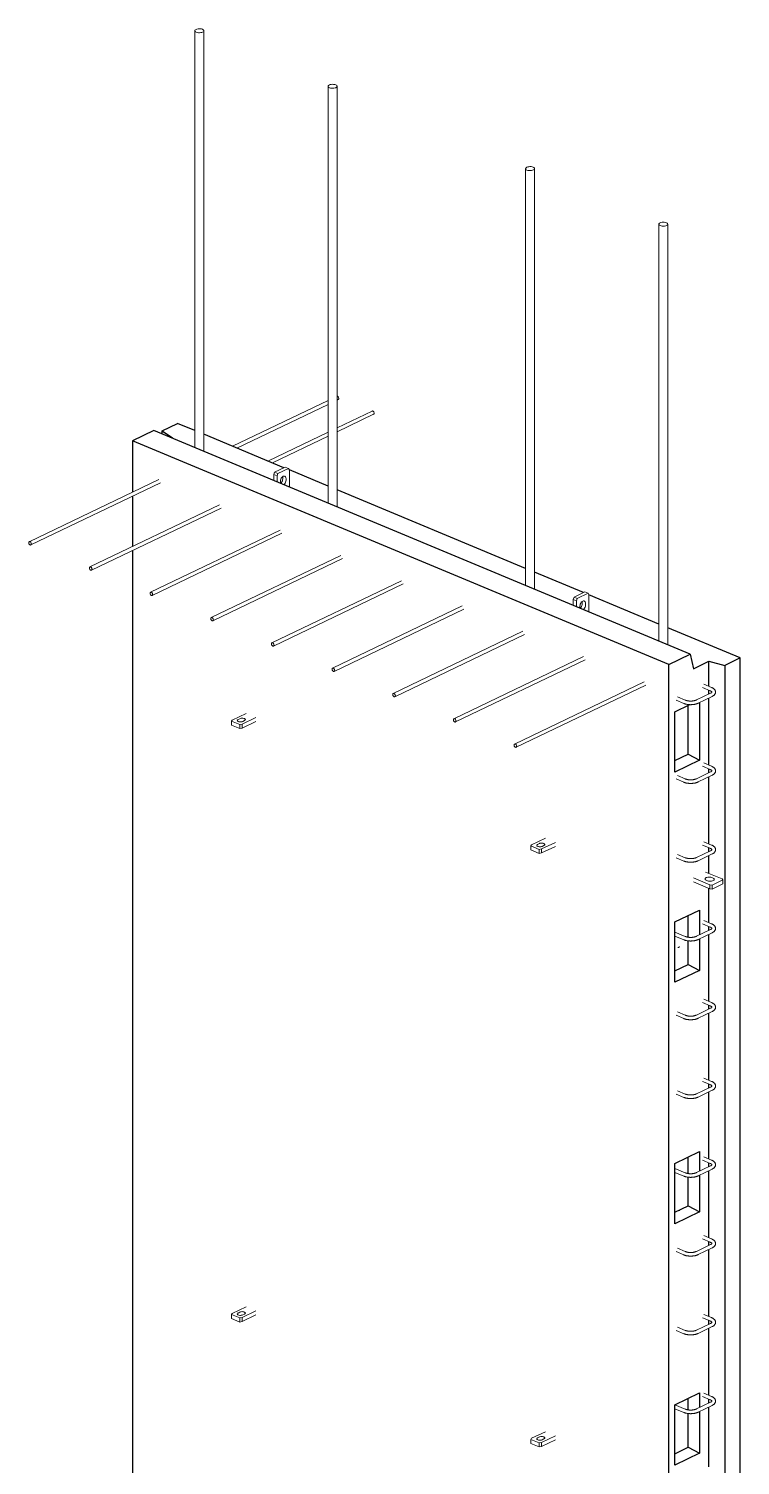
# Model space of a CAD drawing. Header units: millimetres. Extents: x 1421 to 26924, y -2138 to 20093.
# Drawn here: x 20681 to 22263, y 6093 to 9287 of the extents above; entities that cross this region are included whole.
import ezdxf

# ---------------------------------------------------------------- set-up
doc = ezdxf.new("R2010")
doc.units = ezdxf.units.MM
for name, color, linetype, lineweight in [('A-GENM', 13, 'Continuous', 18), ('A-WALL', 113, 'Continuous', 25), ('S-RBAR', 171, 'Continuous', 18)]:
    doc.layers.add(name, color=color, linetype=linetype, lineweight=lineweight)

# ---------------------------------------------------------------- blocks, each defined once
blk = doc.blocks.new('Rebar Bar - Part 1814174108-431004-3D Ortho')
at = {"layer": 'S-RBAR'}
for p, q in [((15039.1, 8975.8), (15039.1, 8049.4)), ((15059.1, 8041.1), (15059.1, 8975.8))]:
    blk.add_line(p, q, dxfattribs=at)
for points in [[(15041.8, 8978.9, 0), (15040.3, 8977.9, 0), (15039.4, 8976.9, 0), (15039.1, 8975.7, 0), (15039.5, 8974.5, 0), (15040.6, 8973.5, 0), (15042.3, 8972.6, 0), (15044.4, 8971.9, 0), (15046.9, 8971.5, 0), (15049.5, 8971.4, 0), (15052, 8971.6, 0), (15054.4, 8972.1, 0), (15056.4, 8972.8, 0)], [(15056.4, 8972.8, 0), (15057.9, 8973.7, 0), (15058.9, 8974.8, 0), (15059.1, 8976, 0), (15058.7, 8977.2, 0), (15057.6, 8978.2, 0), (15055.9, 8979.1, 0), (15053.8, 8979.8, 0), (15051.4, 8980.2, 0), (15048.8, 8980.3, 0), (15046.2, 8980.1, 0), (15043.8, 8979.6, 0), (15041.8, 8978.9, 0)]]:
    blk.add_polyline3d(points, dxfattribs=at)
blk = doc.blocks.new('Rebar Bar - Part 3166313199-431004-3D Ortho')
at = {"layer": 'S-RBAR'}
for p, q in [((15452.8, 7822.5), (15435.4, 7829.7)), ((15432.3, 7822.3), (15449.7, 7815.1))]:
    blk.add_line(p, q, dxfattribs=at)
blk = doc.blocks.new('Rebar Bar - Part 2227165887-431004-3D Ortho')
at = {"layer": 'S-RBAR'}
for points in [[(15453.6, 7812.2, 0), (15453.6, 7812.2, 0), (15453.6, 7812.2, 0), (15453.6, 7812.3, 0), (15453.6, 7812.3, 0), (15453.5, 7812.4, 0), (15453.5, 7812.4, 0), (15453.4, 7812.6, 0), (15453.3, 7812.7, 0), (15453.2, 7812.8, 0), (15453.1, 7813, 0), (15452.9, 7813.2, 0), (15452.7, 7813.4, 0), (15452.4, 7813.6, 0), (15452.1, 7813.8, 0), (15451.8, 7814, 0), (15451.5, 7814.2, 0), (15451.1, 7814.4, 0), (15450.7, 7814.6, 0), (15450.3, 7814.8, 0), (15449.8, 7815, 0), (15449.7, 7815.1, 0)], [(15450.5, 7809.7, 0), (15450.9, 7809.9, 0), (15451.3, 7810.1, 0), (15451.7, 7810.4, 0), (15452, 7810.6, 0), (15452.3, 7810.8, 0), (15452.5, 7811, 0), (15452.8, 7811.2, 0), (15453, 7811.3, 0), (15453.1, 7811.5, 0), (15453.3, 7811.7, 0), (15453.4, 7811.8, 0), (15453.5, 7811.9, 0), (15453.5, 7812, 0), (15453.5, 7812.1, 0), (15453.6, 7812.2, 0), (15453.6, 7812.2, 0), (15453.6, 7812.2, 0), (15453.6, 7812.2, 0)], [(15453.9, 7802.5, 0), (15454.6, 7802.8, 0), (15455.2, 7803.2, 0), (15455.8, 7803.5, 0), (15456.4, 7803.9, 0), (15457, 7804.3, 0), (15457.5, 7804.7, 0), (15458.1, 7805.2, 0), (15458.6, 7805.6, 0), (15459, 7806.1, 0), (15459.5, 7806.6, 0), (15459.9, 7807.2, 0), (15460.3, 7807.7, 0), (15460.6, 7808.3, 0), (15460.9, 7808.9, 0), (15461.1, 7809.6, 0), (15461.3, 7810.3, 0), (15461.5, 7811, 0), (15461.6, 7811.7, 0), (15461.6, 7812.4, 0), (15461.5, 7813.1, 0), (15461.4, 7813.8, 0), (15461.3, 7814.5, 0), (15461, 7815.2, 0), (15460.8, 7815.8, 0), (15460.4, 7816.4, 0), (15460.1, 7817, 0), (15459.7, 7817.5, 0), (15459.3, 7818.1, 0), (15458.8, 7818.6, 0), (15458.3, 7819, 0), (15457.8, 7819.5, 0), (15457.3, 7819.9, 0), (15456.7, 7820.3, 0), (15456.1, 7820.7, 0), (15455.5, 7821.1, 0), (15454.9, 7821.4, 0), (15454.3, 7821.8, 0), (15453.6, 7822.1, 0), (15452.9, 7822.4, 0), (15452.8, 7822.5, 0)]]:
    blk.add_polyline3d(points, dxfattribs=at)
blk = doc.blocks.new('Rebar Bar - Part 981547073-431004-3D Ortho')
at = {"layer": 'S-RBAR'}
for p, q in [((15450.5, 7809.7), (15419.1, 7794.7)), ((15422.6, 7787.5), (15453.9, 7802.5))]:
    blk.add_line(p, q, dxfattribs=at)
blk = doc.blocks.new('Rebar Bar - Part 2227165887-V4-3D Ortho')
at = {"layer": 'S-RBAR'}
for points in [[(15419.1, 7794.7, 0), (15418.7, 7794.5, 0), (15418.2, 7794.3, 0), (15417.7, 7794.1, 0), (15417.2, 7793.9, 0), (15416.6, 7793.7, 0), (15416.1, 7793.5, 0), (15415.5, 7793.4, 0), (15414.9, 7793.2, 0), (15414.2, 7793.1, 0), (15413.6, 7792.9, 0), (15412.9, 7792.8, 0), (15412.3, 7792.7, 0), (15411.6, 7792.6, 0), (15410.9, 7792.5, 0), (15410.2, 7792.4, 0), (15409.5, 7792.3, 0), (15408.8, 7792.3, 0), (15408.1, 7792.3, 0), (15407.3, 7792.2, 0), (15406.6, 7792.2, 0), (15405.9, 7792.2, 0), (15405.1, 7792.2, 0), (15404.4, 7792.3, 0), (15403.7, 7792.3, 0), (15403, 7792.3, 0), (15402.3, 7792.4, 0), (15401.6, 7792.5, 0), (15400.9, 7792.6, 0), (15400.2, 7792.7, 0), (15399.5, 7792.8, 0), (15398.9, 7792.9, 0), (15398.2, 7793, 0), (15397.6, 7793.2, 0), (15397, 7793.4, 0), (15396.4, 7793.5, 0), (15395.8, 7793.7, 0), (15395.3, 7793.9, 0), (15394.8, 7794.1, 0), (15394.3, 7794.3, 0), (15394.1, 7794.3, 0)], [(15422.6, 7787.5, 0), (15421.9, 7787.1, 0), (15421.2, 7786.9, 0), (15420.5, 7786.6, 0), (15419.8, 7786.3, 0), (15419.1, 7786.1, 0), (15418.3, 7785.8, 0), (15417.6, 7785.6, 0), (15416.8, 7785.4, 0), (15416, 7785.2, 0), (15415.2, 7785.1, 0), (15414.4, 7784.9, 0), (15413.5, 7784.8, 0), (15412.7, 7784.7, 0), (15411.9, 7784.5, 0), (15411, 7784.5, 0), (15410.1, 7784.4, 0), (15409.3, 7784.3, 0), (15408.4, 7784.3, 0), (15407.5, 7784.2, 0), (15406.7, 7784.2, 0), (15405.8, 7784.2, 0), (15404.9, 7784.2, 0), (15404.1, 7784.3, 0), (15403.2, 7784.3, 0), (15402.3, 7784.4, 0), (15401.5, 7784.5, 0), (15400.6, 7784.5, 0), (15399.8, 7784.7, 0), (15398.9, 7784.8, 0), (15398.1, 7784.9, 0), (15397.3, 7785.1, 0), (15396.5, 7785.2, 0), (15395.7, 7785.4, 0), (15394.9, 7785.6, 0), (15394.1, 7785.8, 0), (15393.4, 7786.1, 0), (15392.7, 7786.3, 0), (15391.9, 7786.6, 0), (15391.2, 7786.8, 0), (15391, 7786.9, 0)]]:
    blk.add_polyline3d(points, dxfattribs=at)
blk = doc.blocks.new('Rebar Bar - Part 3131074535-431004-3D Ortho')
at = {"layer": 'S-RBAR'}
for p, q in [((15373.7, 7794.2), (15391, 7786.9)), ((15394.1, 7794.3), (15376.7, 7801.6))]:
    blk.add_line(p, q, dxfattribs=at)
blk = doc.blocks.new('Rebar Bar - Part 3131074535-V5-3D Ortho')
at = {"layer": 'S-RBAR'}
for p, q in [((15394.1, 7269), (15371.3, 7278.5)), ((15371.3, 7269.8), (15391, 7261.6))]:
    blk.add_line(p, q, dxfattribs=at)
blk = doc.blocks.new('Rebar Bar - Part 3166313199-V6-3D Ortho')
at = {"layer": 'S-RBAR'}
for p, q in [((15432.3, 6596.5), (15449.7, 6589.2)), ((15452.8, 6596.6), (15435.2, 6604))]:
    blk.add_line(p, q, dxfattribs=at)
blk = doc.blocks.new('RR spread anchor face based - RR-SA-3_0-200-1726827-3D Ortho')
at = {"layer": 'A-GENM'}
for p, q in [((14481.2, 8301.1), (14505, 8312.5)), ((14512.3, 8309.5), (14488.5, 8298)), ((14505, 8312.5), (14512.3, 8309.5)), ((14514, 8305.8), (14512.3, 8309.5)), ((14514, 8268.3), (14514, 8305.8)), ((14479.5, 8295.8), (14481.2, 8301.1)), ((14479.5, 8282.7), (14479.5, 8295.8)), ((14486.8, 8292.7), (14479.5, 8295.8)), ((14481.2, 8301.1), (14488.5, 8298)), ((14488.5, 8298), (14486.8, 8292.7)), ((14486.8, 8292.7), (14486.8, 8279.6)), ((14494.3, 8277.3), (14494.3, 8280.8)), ((14494.3, 8276.4), (14494.3, 8277.3)), ((14499.2, 8289.8), (14499.2, 8291)), ((14499.2, 8286.2), (14499.2, 8289.8)), ((14506.6, 8286.7), (14506.6, 8283.2))]:
    blk.add_line(p, q, dxfattribs=at)
for points in [[(14494.3, 8280.8, 0), (14494.5, 8283, 0), (14495.1, 8285.3, 0), (14496.1, 8287.4, 0), (14497.3, 8289.3, 0), (14498.8, 8290.8, 0), (14500.4, 8291.8, 0), (14502, 8292.3, 0), (14503.5, 8292.2, 0)], [(14494.8, 8276.3, 0), (14496.2, 8277.8, 0), (14497.4, 8279.7, 0), (14498.4, 8281.8, 0), (14499, 8284, 0), (14499.2, 8286.2, 0)], [(14506.6, 8283.2, 0), (14506.3, 8281, 0), (14505.7, 8278.7, 0), (14504.8, 8276.6, 0), (14503.5, 8274.7, 0), (14502.1, 8273.3, 0)], [(14503.9, 8292.1, 0), (14504.8, 8291.6, 0), (14505.7, 8290.4, 0), (14506.3, 8288.7, 0), (14506.6, 8286.7, 0)]]:
    blk.add_polyline3d(points, dxfattribs=at)
blk = doc.blocks.new('RR spread anchor face based - RR-SA-3_0-200-V10-3D Ortho')
at = {"layer": 'A-GENM'}
for p, q in [((15145.2, 8018.3), (15146.9, 8023.5)), ((15145.2, 8005.2), (15145.2, 8018.3)), ((15152.5, 8015.2), (15145.2, 8018.3)), ((15146.9, 8023.5), (15170.8, 8035)), ((15146.9, 8023.5), (15154.2, 8020.5)), ((15154.2, 8020.5), (15152.5, 8015.2)), ((15178.1, 8032), (15154.2, 8020.5)), ((15170.8, 8035), (15178.1, 8032)), ((15179.8, 8028.3), (15178.1, 8032)), ((15179.8, 7990.8), (15179.8, 8028.3)), ((15152.5, 8015.2), (15152.5, 8002.3)), ((15160, 7999.8), (15160, 8003.3)), ((15160.1, 7998.9), (15160, 7999.8)), ((15165, 8012.3), (15164.9, 8013.5)), ((15165, 8008.7), (15165, 8012.3)), ((15172.3, 8009.2), (15172.3, 8005.6))]:
    blk.add_line(p, q, dxfattribs=at)
for points in [[(15160, 8003.3, 0), (15160.2, 8005.5, 0), (15160.8, 8007.8, 0), (15161.8, 8009.9, 0), (15163.1, 8011.8, 0), (15164.6, 8013.3, 0), (15166.2, 8014.3, 0), (15167.8, 8014.8, 0), (15169.2, 8014.7, 0)], [(15160.5, 7998.8, 0), (15161.9, 8000.3, 0), (15163.2, 8002.1, 0), (15164.2, 8004.3, 0), (15164.8, 8006.5, 0), (15165, 8008.7, 0)], [(15172.3, 8005.6, 0), (15172.1, 8003.5, 0), (15171.5, 8001.2, 0), (15170.5, 7999.1, 0), (15169.2, 7997.2, 0), (15167.8, 7995.7, 0)], [(15169.6, 8014.6, 0), (15170.5, 8014.1, 0), (15171.5, 8012.9, 0), (15172.1, 8011.2, 0), (15172.3, 8009.2, 0)]]:
    blk.add_polyline3d(points, dxfattribs=at)
blk = doc.blocks.new('RR spread anchor face based - RR-SA-2_5-150-1726819-3D Ortho')
at = {"layer": 'A-GENM'}
for p, q in [((14417.6, 7764.8), (14386.9, 7750.1)), ((14386.9, 7750.1), (14385.4, 7747.7)), ((14385.4, 7747.7), (14403.6, 7740.1)), ((14385.4, 7747.7), (14385.4, 7738.8)), ((14403.6, 7731.1), (14385.4, 7738.8)), ((14399.9, 7751.1), (14404, 7753.1)), ((14403.6, 7740.1), (14408.9, 7741)), ((14403.6, 7740.1), (14403.6, 7731.1)), ((14408.9, 7732), (14403.6, 7731.1)), ((14408.9, 7741), (14439.6, 7755.7)), ((14439.6, 7746.7), (14408.9, 7732)), ((14408.9, 7741), (14408.9, 7732)), ((14414.3, 7748.8), (14410.2, 7746.8))]:
    blk.add_line(p, q, dxfattribs=at)
for points in [[(14410.2, 7746.8, 0), (14408.8, 7746.3, 0), (14407.1, 7746, 0), (14405.3, 7745.8, 0), (14403.5, 7745.9, 0), (14401.8, 7746.2, 0), (14400.3, 7746.7, 0), (14399.1, 7747.3, 0), (14398.4, 7748, 0), (14398.1, 7748.9, 0)], [(14398.2, 7749.7, 0), (14398.9, 7750.4, 0), (14399.9, 7751.1, 0)], [(14404, 7753.1, 0), (14405.4, 7753.6, 0), (14407.1, 7753.9, 0), (14408.9, 7754.1, 0), (14410.7, 7754, 0), (14412.4, 7753.7, 0), (14413.9, 7753.2, 0), (14415.1, 7752.6, 0), (14415.8, 7751.8, 0), (14416.1, 7751, 0), (14416, 7750.2, 0), (14415.3, 7749.5, 0), (14414.3, 7748.8, 0)]]:
    blk.add_polyline3d(points, dxfattribs=at)
blk = doc.blocks.new('RR spread anchor face based - RR-SA-3_0-200-V12-3D Ortho')
at = {"layer": 'A-GENM'}
for p, q in [((15476.1, 7397), (15439.5, 7412.2)), ((15412.2, 7399.1), (15448.8, 7383.9)), ((15448.8, 7374.9), (15412.2, 7390.2)), ((15443.7, 7392.8), (15440.7, 7394)), ((15448.8, 7383.9), (15454.2, 7383.2)), ((15448.8, 7374.9), (15448.8, 7383.9)), ((15453, 7399.9), (15455.9, 7398.7)), ((15454.2, 7383.2), (15478, 7394.6)), ((15478, 7385.7), (15454.2, 7374.2)), ((15454.2, 7374.2), (15454.2, 7383.2)), ((15478, 7394.6), (15476.1, 7397)), ((15478, 7385.7), (15478, 7394.6)), ((15454.2, 7374.2), (15448.8, 7374.9))]:
    blk.add_line(p, q, dxfattribs=at)
for points in [[(15440.7, 7394, 0), (15439.2, 7394.8, 0), (15438.3, 7395.8, 0), (15437.9, 7396.8, 0)], [(15438.1, 7397.8, 0), (15438.9, 7398.8, 0), (15440.3, 7399.7, 0), (15442.1, 7400.3, 0), (15444.2, 7400.8, 0), (15446.6, 7401, 0), (15448.9, 7400.9, 0), (15451.1, 7400.5, 0), (15453, 7399.9, 0)], [(15455.9, 7398.7, 0), (15457.4, 7397.8, 0), (15458.4, 7396.9, 0), (15458.8, 7395.9, 0), (15458.6, 7394.8, 0), (15457.7, 7393.8, 0), (15456.4, 7393, 0), (15454.6, 7392.3, 0), (15452.4, 7391.9, 0), (15450.1, 7391.7, 0), (15447.8, 7391.8, 0), (15445.6, 7392.2, 0), (15443.7, 7392.8, 0)], [(15449.9, 7391.8, 0), (15448.9, 7391.9, 0), (15446.6, 7392, 0)]]:
    blk.add_polyline3d(points, dxfattribs=at)
blk = doc.blocks.new('Rebar Bar - Part 1386382727-431004-3D Ortho')
at = {"layer": 'S-RBAR'}
for p, q in [((15335.4, 8852.3), (15335.4, 7925.9)), ((15355.4, 7917.6), (15355.4, 8852.3))]:
    blk.add_line(p, q, dxfattribs=at)
for points in [[(15338.1, 8855.4, 0), (15336.6, 8854.4, 0), (15335.7, 8853.3, 0), (15335.4, 8852.2, 0), (15335.8, 8851, 0), (15336.9, 8850, 0), (15338.6, 8849.1, 0), (15340.7, 8848.4, 0), (15343.2, 8848, 0), (15345.8, 8847.9, 0), (15348.3, 8848.1, 0), (15350.7, 8848.5, 0), (15352.7, 8849.3, 0)], [(15352.7, 8849.3, 0), (15354.2, 8850.2, 0), (15355.1, 8851.3, 0), (15355.4, 8852.5, 0), (15355, 8853.6, 0), (15353.9, 8854.7, 0), (15352.2, 8855.6, 0), (15350.1, 8856.3, 0), (15347.6, 8856.7, 0), (15345.1, 8856.8, 0), (15342.5, 8856.6, 0), (15340.1, 8856.1, 0), (15338.1, 8855.4, 0)]]:
    blk.add_polyline3d(points, dxfattribs=at)
blk = doc.blocks.new('Rebar Bar - Part 1026889929-431004-3D Ortho')
at = {"layer": 'S-RBAR'}
for p, q in [((14303.9, 9282.3), (14303.9, 8355.9)), ((14323.9, 8347.6), (14323.9, 9282.3))]:
    blk.add_line(p, q, dxfattribs=at)
for points in [[(14306.5, 9285.4, 0), (14305, 9284.4, 0), (14304.1, 9283.3, 0), (14303.9, 9282.2, 0), (14304.3, 9281, 0), (14305.4, 9280, 0), (14307, 9279.1, 0), (14309.2, 9278.4, 0), (14311.6, 9278, 0), (14314.2, 9277.9, 0), (14316.8, 9278.1, 0), (14319.2, 9278.5, 0), (14321.2, 9279.3, 0)], [(14321.2, 9279.3, 0), (14322.7, 9280.2, 0), (14323.6, 9281.3, 0), (14323.9, 9282.5, 0), (14323.4, 9283.6, 0), (14322.3, 9284.7, 0), (14320.7, 9285.6, 0), (14318.6, 9286.3, 0), (14316.1, 9286.7, 0), (14313.5, 9286.8, 0), (14310.9, 9286.6, 0), (14308.6, 9286.1, 0), (14306.5, 9285.4, 0)]]:
    blk.add_polyline3d(points, dxfattribs=at)
blk = doc.blocks.new('Rebar Bar - Part 2117859540-431004-3D Ortho')
at = {"layer": 'S-RBAR'}
for p, q in [((14223.7, 8284.7), (13935.7, 8146.5)), ((13939.1, 8139.3), (14227.2, 8277.5))]:
    blk.add_line(p, q, dxfattribs=at)
for points in [[(13940.3, 8141.6, 0), (13940.2, 8142.6, 0), (13939.9, 8143.6, 0), (13939.5, 8144.5, 0), (13938.9, 8145.4, 0), (13938.2, 8146, 0), (13937.4, 8146.4, 0), (13936.6, 8146.6, 0), (13935.9, 8146.6, 0), (13935.3, 8146.3, 0), (13934.9, 8145.7, 0), (13934.6, 8145, 0), (13934.5, 8144.1, 0)], [(13934.5, 8144.1, 0), (13934.6, 8143.1, 0), (13934.9, 8142.1, 0), (13935.3, 8141.2, 0), (13935.9, 8140.4, 0), (13936.6, 8139.7, 0), (13937.4, 8139.3, 0), (13938.2, 8139.1, 0), (13938.9, 8139.2, 0), (13939.5, 8139.5, 0), (13939.9, 8140, 0), (13940.2, 8140.8, 0), (13940.3, 8141.6, 0)]]:
    blk.add_polyline3d(points, dxfattribs=at)
blk = doc.blocks.new('Rebar Bar - Part 2117859540-V15-3D Ortho')
at = {"layer": 'S-RBAR'}
for p, q in [((14493.5, 8172.3), (14205.4, 8034)), ((14208.9, 8026.8), (14497, 8165.1))]:
    blk.add_line(p, q, dxfattribs=at)
for points in [[(14210.1, 8029.2, 0), (14210, 8030.2, 0), (14209.7, 8031.1, 0), (14209.2, 8032.1, 0), (14208.6, 8032.9, 0), (14207.9, 8033.5, 0), (14207.2, 8034, 0), (14206.4, 8034.2, 0), (14205.7, 8034.1, 0), (14205.1, 8033.8, 0), (14204.6, 8033.3, 0), (14204.4, 8032.5, 0), (14204.3, 8031.6, 0)], [(14204.3, 8031.6, 0), (14204.4, 8030.7, 0), (14204.6, 8029.7, 0), (14205.1, 8028.7, 0), (14205.7, 8027.9, 0), (14206.4, 8027.3, 0), (14207.2, 8026.8, 0), (14207.9, 8026.6, 0), (14208.6, 8026.7, 0), (14209.2, 8027, 0), (14209.7, 8027.6, 0), (14210, 8028.3, 0), (14210.1, 8029.2, 0)]]:
    blk.add_polyline3d(points, dxfattribs=at)
blk = doc.blocks.new('Rebar Bar - Part 2117859540-V16-3D Ortho')
at = {"layer": 'S-RBAR'}
for p, q in [((15167.9, 7891.1), (14879.9, 7752.9)), ((14883.3, 7745.7), (15171.8, 7884.1))]:
    blk.add_line(p, q, dxfattribs=at)
for points in [[(14884.5, 7748.1, 0), (14884.4, 7749, 0), (14884.1, 7750, 0), (14883.7, 7750.9, 0), (14883.1, 7751.8, 0), (14882.4, 7752.4, 0), (14881.6, 7752.9, 0), (14880.9, 7753, 0), (14880.2, 7753, 0), (14879.5, 7752.7, 0), (14879.1, 7752.1, 0), (14878.8, 7751.4, 0), (14878.7, 7750.5, 0)], [(14878.7, 7750.5, 0), (14878.8, 7749.5, 0), (14879.1, 7748.5, 0), (14879.5, 7747.6, 0), (14880.2, 7746.8, 0), (14880.9, 7746.1, 0), (14881.6, 7745.7, 0), (14882.4, 7745.5, 0), (14883.1, 7745.6, 0), (14883.7, 7745.9, 0), (14884.1, 7746.4, 0), (14884.4, 7747.2, 0), (14884.5, 7748.1, 0)]]:
    blk.add_polyline3d(points, dxfattribs=at)
blk = doc.blocks.new('Rebar Bar - Part 2554728756-431004-3D Ortho')
at = {"layer": 'S-RBAR'}
for p, q in [((14620.1, 8461.4), (14622.5, 8462.6)), ((14600.2, 8460.7), (14387.5, 8358.6)), ((14397.4, 8354.5), (14600.2, 8451.8))]:
    blk.add_line(p, q, dxfattribs=at)
for points in [[(14620.1, 8469.9, 0), (14620.8, 8469.7, 0), (14621.6, 8469.3, 0), (14622.3, 8468.6, 0), (14622.9, 8467.8, 0), (14623.3, 8466.9, 0), (14623.6, 8465.9, 0), (14623.7, 8464.9, 0)], [(14623.7, 8464.9, 0), (14623.6, 8464.1, 0), (14623.3, 8463.3, 0), (14622.9, 8462.8, 0), (14622.3, 8462.4, 0)]]:
    blk.add_polyline3d(points, dxfattribs=at)
blk = doc.blocks.new('Rebar Bar - Part 2554728756-V17-3D Ortho')
at = {"layer": 'S-RBAR'}
for p, q in [((14697.8, 8436.9), (14620.1, 8399.7)), ((14620.1, 8390.8), (14701.3, 8429.7)), ((14600.2, 8390.1), (14466.3, 8325.8)), ((14476.2, 8321.7), (14600.2, 8381.2))]:
    blk.add_line(p, q, dxfattribs=at)
for points in [[(14697.8, 8436.9, 0), (14698.1, 8437, 0), (14698.8, 8437.1, 0), (14699.5, 8436.9, 0), (14700.3, 8436.5, 0), (14701, 8435.8, 0), (14701.6, 8435, 0), (14702.1, 8434.1, 0), (14702.4, 8433.1, 0), (14702.5, 8432.1, 0)], [(14702.5, 8432.1, 0), (14702.4, 8431.2, 0), (14702.1, 8430.5, 0), (14701.6, 8429.9, 0), (14701, 8429.6, 0)]]:
    blk.add_polyline3d(points, dxfattribs=at)
blk = doc.blocks.new('Rebar Bar - Part 776176355-431004-3D Ortho')
at = {"layer": 'S-RBAR'}
blk.add_polyline3d([(15382.3, 7246.2, 0), (15381.2, 7245.7, 0), (15380, 7245.2, 0), (15378.8, 7244.7, 0), (15377.6, 7244.3, 0)], dxfattribs=at)
blk = doc.blocks.new('Rebar Bar - Part 776176355-V18-3D Ortho')
at = {"layer": 'S-RBAR'}
blk.add_line((15382.3, 6660), (15381.2, 6659.5), dxfattribs=at)

msp = doc.modelspace()

# ---------------------------------------------------------------- linework, layer by layer
at = {"layer": 'A-WALL'}
for p, q in [((20977.78844, 8393.12952), (21011.87386, 8409.49149)), ((21050.26358, 8393.49059), (21011.87562, 8409.49234)), ((20959.32847, 8393.7974), (20911.60797, 8370.89019)), ((20911.60797, 8370.89019), (20911.60797, 8256.62559)), ((22104.10151, 7873.8076), (20911.60797, 8370.89019)), ((22151.82201, 7896.71481), (20959.32847, 8393.7974)), ((20977.78844, 8386.10249), (20977.78844, 8393.12952)), ((20977.78844, 8393.12952), (21000.23465, 8377.6586)), ((21000.23465, 8377.6586), (20999.21704, 8377.17013)), ((21248.21867, 8310.97439), (21070.19733, 8385.18134)), ((21346.55798, 8269.98234), (21260.41023, 8305.89243)), ((20911.60797, 8247.82958), (20911.60797, 8135.58088)), ((21785.51266, 8087.00715), (21366.54556, 8261.65066)), ((20911.60797, 8126.85315), (20911.60797, 3814.05874)), ((21913.9666, 8033.46203), (21805.50023, 8078.67547)), ((22081.80706, 7963.4989), (21926.15815, 8028.38006)), ((22262.89645, 7888.01306), (22101.74082, 7955.18966)), ((22104.10151, 7873.8076), (22151.82201, 7896.71481)), ((22151.82201, 7896.71481), (22158.63945, 7864.21245)), ((22262.89469, 7888.01222), (22228.80927, 7871.65024)), ((22262.89469, 3366.9557), (22262.89469, 7888.01222)), ((22104.10151, 3316.97616), (22104.10151, 7873.8076)), ((22158.63945, 7864.21245), (22192.72818, 7880.57602)), ((22192.72818, 7825.12033), (22192.72818, 7880.57602)), ((22192.72818, 7880.57602), (22228.80927, 7871.65024)), ((22228.80927, 7871.65024), (22228.80927, 3350.59372)), ((22192.72818, 7807.70295), (22192.72818, 7816.54361)), ((22192.72818, 7650.00206), (22192.72818, 7798.90694)), ((22117.73638, 7768.55608), (22150.71212, 7784.38538)), ((22117.73638, 7634.4001), (22117.73638, 7768.55608)), ((22147.16866, 7673.87575), (22147.16866, 7782.68442)), ((22172.27587, 7789.1193), (22172.27587, 7660.58062)), ((22117.73638, 7659.74742), (22147.16866, 7673.87575)), ((22147.16866, 7673.87575), (22172.27587, 7660.58062)), ((22172.27587, 7660.58062), (22117.73638, 7634.4001)), ((22192.72818, 7632.58468), (22192.72818, 7641.42534)), ((22192.72818, 7474.88379), (22192.72818, 7623.78867)), ((22192.72818, 7457.46641), (22192.72818, 7466.30706)), ((22192.72818, 7409.38759), (22192.72818, 7448.6704)), ((22192.72818, 7299.76552), (22192.72818, 7375.98639)), ((22117.73638, 7301.24609), (22172.27587, 7327.4266)), ((22147.16866, 7267.47331), (22147.16866, 7315.37442)), ((22172.27587, 7327.4266), (22172.27587, 7272.47469)), ((22117.73638, 7167.09011), (22117.73638, 7301.24609)), ((22192.72818, 7282.34813), (22192.72818, 7291.18879)), ((22147.16866, 7206.56576), (22147.16866, 7259.30495)), ((22172.27587, 7263.76449), (22172.27587, 7193.27063)), ((22192.72818, 7124.64724), (22192.72818, 7273.55213)), ((22117.73638, 7192.43742), (22147.16866, 7206.56576)), ((22172.27587, 7193.27063), (22117.73638, 7167.09011)), ((22147.16866, 7206.56576), (22172.27587, 7193.27063)), ((22192.72818, 7107.22986), (22192.72818, 7116.02214)), ((22192.72818, 6949.52897), (22192.72818, 7098.43385)), ((22192.72818, 6932.11159), (22192.72818, 6940.95225)), ((22192.72818, 6774.4107), (22192.72818, 6923.31558)), ((22117.73638, 6764.62217), (22172.27587, 6790.80269)), ((22147.16866, 6742.1185), (22147.16866, 6778.7505)), ((22172.27587, 6790.80269), (22172.27587, 6747.11988)), ((22117.73638, 6630.46619), (22117.73638, 6764.62217)), ((22172.27587, 6738.40967), (22172.27587, 6656.64671)), ((22192.72818, 6756.99332), (22192.72818, 6765.83397)), ((22192.72818, 6599.29243), (22192.72818, 6748.19731)), ((22147.16866, 6669.94184), (22147.16866, 6733.95013)), ((22117.73638, 6655.8135), (22147.16866, 6669.94184)), ((22172.27587, 6656.64671), (22117.73638, 6630.46619)), ((22147.16866, 6669.94184), (22172.27587, 6656.64671)), ((22192.72818, 6581.87505), (22192.72818, 6590.7157)), ((22192.72818, 6424.17415), (22192.72818, 6573.07904)), ((22192.72818, 6407.00425), (22192.72818, 6415.59743)), ((22192.72818, 6249.44471), (22192.72818, 6397.96076)), ((22117.73638, 6227.99825), (22172.27587, 6254.17877)), ((22117.73638, 6093.84227), (22117.73638, 6227.99825)), ((22147.16866, 6216.76368), (22147.16866, 6242.12658)), ((22172.27587, 6254.17877), (22172.27587, 6221.76506)), ((22192.72818, 6231.6385), (22192.72818, 6240.47916)), ((22147.16866, 6133.31792), (22147.16866, 6208.59532)), ((22172.27587, 6213.05485), (22172.27587, 6120.02279)), ((22192.72818, 6090.18712), (22192.72818, 6222.84249)), ((22117.73638, 6119.18958), (22147.16866, 6133.31792)), ((22147.16866, 6133.31792), (22172.27587, 6120.02279)), ((22172.27587, 6120.02279), (22117.73638, 6093.84227))]:
    msp.add_line(p, q, dxfattribs=at)

# ---------------------------------------------------------------- block references
at = {"layer": 'A-GENM'}
for name, p in [('RR spread anchor face based - RR-SA-3_0-200-1726827-3D Ortho', (6746.39808, 0)), ('RR spread anchor face based - RR-SA-3_0-200-V10-3D Ortho', (6746.39808, 0)), ('RR spread anchor face based - RR-SA-2_5-150-1726819-3D Ortho', (6746.39808, 0)), ('RR spread anchor face based - RR-SA-2_5-150-1726819-3D Ortho', (7412.14601, -277.51236)), ('RR spread anchor face based - RR-SA-3_0-200-V12-3D Ortho', (6746.39808, 0)), ('RR spread anchor face based - RR-SA-2_5-150-1726819-3D Ortho', (6746.39808, -1319.20047)), ('RR spread anchor face based - RR-SA-2_5-150-1726819-3D Ortho', (7412.14601, -1596.71283))]:
    msp.add_blockref(name, p, dxfattribs=at)
at = {"layer": 'S-RBAR'}
for name, p in [('Rebar Bar - Part 1026889929-431004-3D Ortho', (6746.39808, 0)), ('Rebar Bar - Part 1814174108-431004-3D Ortho', (6307.44341, 182.97519)), ('Rebar Bar - Part 1814174108-431004-3D Ortho', (6746.39808, 0)), ('Rebar Bar - Part 1386382727-431004-3D Ortho', (6746.39808, 0)), ('Rebar Bar - Part 2554728756-431004-3D Ortho', (6746.39808, 0)), ('Rebar Bar - Part 2554728756-V17-3D Ortho', (6746.39808, 0)), ('Rebar Bar - Part 2117859540-431004-3D Ortho', (6746.39808, 0)), ('Rebar Bar - Part 2117859540-431004-3D Ortho', (6881.2852, -56.22675)), ('Rebar Bar - Part 2117859540-V15-3D Ortho', (6746.39808, 0)), ('Rebar Bar - Part 2117859540-431004-3D Ortho', (7151.05943, -168.68025)), ('Rebar Bar - Part 2117859540-431004-3D Ortho', (7285.94654, -224.907)), ('Rebar Bar - Part 2117859540-431004-3D Ortho', (7420.83365, -281.13375)), ('Rebar Bar - Part 2117859540-431004-3D Ortho', (7555.72077, -337.3605)), ('Rebar Bar - Part 2117859540-V16-3D Ortho', (6746.39808, 0)), ('Rebar Bar - Part 2117859540-431004-3D Ortho', (7825.49499, -449.814)), ('Rebar Bar - Part 3166313199-431004-3D Ortho', (6746.39808, 0)), ('Rebar Bar - Part 3131074535-431004-3D Ortho', (6746.39808, 0)), ('Rebar Bar - Part 2227165887-V4-3D Ortho', (6746.39808, 0)), ('Rebar Bar - Part 981547073-431004-3D Ortho', (6746.39808, 0)), ('Rebar Bar - Part 2227165887-431004-3D Ortho', (6746.39808, 0)), ('Rebar Bar - Part 981547073-431004-3D Ortho', (6746.39808, -175.11827)), ('Rebar Bar - Part 3166313199-431004-3D Ortho', (6746.39808, -175.11827)), ('Rebar Bar - Part 2227165887-431004-3D Ortho', (6746.39808, -175.11827)), ('Rebar Bar - Part 3131074535-431004-3D Ortho', (6746.39808, -175.11827)), ('Rebar Bar - Part 2227165887-V4-3D Ortho', (6746.39808, -175.11827)), ('Rebar Bar - Part 3166313199-431004-3D Ortho', (6746.39808, -350.23654)), ('Rebar Bar - Part 3131074535-431004-3D Ortho', (6746.39808, -350.23654)), ('Rebar Bar - Part 2227165887-V4-3D Ortho', (6746.39808, -350.23654)), ('Rebar Bar - Part 981547073-431004-3D Ortho', (6746.39808, -350.23654)), ('Rebar Bar - Part 2227165887-431004-3D Ortho', (6746.39808, -350.23654)), ('Rebar Bar - Part 981547073-431004-3D Ortho', (6746.39808, -525.35482)), ('Rebar Bar - Part 3166313199-431004-3D Ortho', (6746.39808, -525.35482)), ('Rebar Bar - Part 2227165887-431004-3D Ortho', (6746.39808, -525.35482)), ('Rebar Bar - Part 3131074535-V5-3D Ortho', (6746.39808, 0)), ('Rebar Bar - Part 2227165887-V4-3D Ortho', (6746.39808, -525.35482)), ('Rebar Bar - Part 776176355-431004-3D Ortho', (6746.39808, 0)), ('Rebar Bar - Part 3166313199-431004-3D Ortho', (6746.39808, -700.47309)), ('Rebar Bar - Part 2227165887-431004-3D Ortho', (6746.39808, -700.47309)), ('Rebar Bar - Part 3131074535-431004-3D Ortho', (6746.39808, -700.47309)), ('Rebar Bar - Part 2227165887-V4-3D Ortho', (6746.39808, -700.47309)), ('Rebar Bar - Part 981547073-431004-3D Ortho', (6746.39808, -700.47309)), ('Rebar Bar - Part 981547073-431004-3D Ortho', (6746.39808, -875.59136)), ('Rebar Bar - Part 3166313199-431004-3D Ortho', (6746.39808, -875.59136)), ('Rebar Bar - Part 2227165887-431004-3D Ortho', (6746.39808, -875.59136)), ('Rebar Bar - Part 3131074535-431004-3D Ortho', (6746.39808, -875.59136)), ('Rebar Bar - Part 2227165887-V4-3D Ortho', (6746.39808, -875.59136)), ('Rebar Bar - Part 3166313199-431004-3D Ortho', (6746.39808, -1050.70963)), ('Rebar Bar - Part 2227165887-431004-3D Ortho', (6746.39808, -1050.70963)), ('Rebar Bar - Part 3131074535-V5-3D Ortho', (6746.39808, -525.35482)), ('Rebar Bar - Part 2227165887-V4-3D Ortho', (6746.39808, -1050.70963)), ('Rebar Bar - Part 981547073-431004-3D Ortho', (6746.39808, -1050.70963)), ('Rebar Bar - Part 776176355-V18-3D Ortho', (6746.39808, 0)), ('Rebar Bar - Part 981547073-431004-3D Ortho', (6746.39808, -1225.82791)), ('Rebar Bar - Part 3166313199-V6-3D Ortho', (6746.39808, 0)), ('Rebar Bar - Part 2227165887-431004-3D Ortho', (6746.39808, -1225.82791)), ('Rebar Bar - Part 3131074535-431004-3D Ortho', (6746.39808, -1225.82791)), ('Rebar Bar - Part 2227165887-V4-3D Ortho', (6746.39808, -1225.82791)), ('Rebar Bar - Part 3166313199-431004-3D Ortho', (6746.39808, -1400.94618)), ('Rebar Bar - Part 2227165887-431004-3D Ortho', (6746.39808, -1400.94618)), ('Rebar Bar - Part 3131074535-431004-3D Ortho', (6746.39808, -1400.94618)), ('Rebar Bar - Part 2227165887-V4-3D Ortho', (6746.39808, -1400.94618)), ('Rebar Bar - Part 981547073-431004-3D Ortho', (6746.39808, -1400.94618)), ('Rebar Bar - Part 3131074535-V5-3D Ortho', (6746.39808, -1050.70963)), ('Rebar Bar - Part 981547073-431004-3D Ortho', (6746.39808, -1576.06445)), ('Rebar Bar - Part 3166313199-431004-3D Ortho', (6746.39808, -1576.06445)), ('Rebar Bar - Part 2227165887-431004-3D Ortho', (6746.39808, -1576.06445)), ('Rebar Bar - Part 2227165887-V4-3D Ortho', (6746.39808, -1576.06445))]:
    msp.add_blockref(name, p, dxfattribs=at)

doc.saveas('drawing.dxf')
